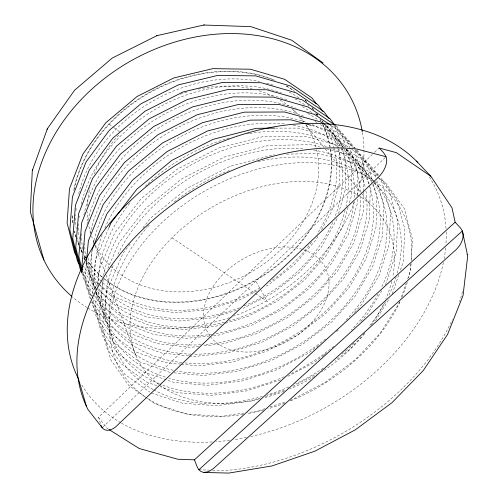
<?xml version="1.0" encoding="UTF-8"?>
<svg xmlns="http://www.w3.org/2000/svg" width="498" height="498" viewBox="0 0 498 498"><rect width="100%" height="100%" fill="white"/><g stroke="black" fill="none" stroke-linecap="round" stroke-linejoin="round"><path stroke-width="0.37" stroke-dasharray="2.49 1.87" d="M357.29 199.225L357.228 203.863L348.096 234.707L331.985 262.925L309.737 288.105L282.646 309.109L252.1 324.989L219.562 334.955L213.424 335.59M357.34 195.365L357.527 172.576L348.756 144.177L335.434 126.013M363.702 192.116L363.341 211.538L353.972 242.57L337.576 270.968L315.01 296.329L287.589 317.525L256.713 333.598L223.845 343.745L202.661 346.023M363.721 191.338L363.795 180.064L354.483 150.433M410.937 263.865L410.489 270.738L407.619 279.166M411.136 260.809L412.525 239.42L404.382 208.681L385.247 182.349L378.891 178.079M86.335 262.944L85.357 276.446L90.91 298.868M91.85 250.345L88.526 284.881L91.464 297.462M96.78 292.233L95.628 306.55L103.198 337.501L103.92 338.765L121.157 363.702L147.053 382.315L157.156 385.713M97.49 285.398L99.438 269.001L114.777 232.883L141.264 198.553L176.939 169.32L218.591 148.074L262.253 136.776L303.848 136.141L341.161 145.976L342.462 146.823M338.528 213.592L345.431 189.047L345.506 159.217L336.511 129.984L333.168 125.228M348.121 207.317L342.356 227.02L326.526 255.057L304.583 280.057L277.816 300.873L247.593 316.566L225.625 323.239M349.378 202.941L351.258 196.374L351.495 166.382L346.415 149.313M103.198 279.322L99.046 315.707L106.802 348.195L124.892 374.421L149.767 392.082M385.496 284.769L396.171 252.766L397.74 221.722L389.368 191.269L379.476 177.574M392.268 293.832L398.705 275.058M400.436 269.997L403.243 261.637L404.849 229.105L396.775 199.86L380.428 177.363M399.72 301.676L399.209 303.126L380.528 332.795L355.491 359.519L325.449 382.178M401.251 297.318L406.094 283.524M108.713 228.159L95.411 260.13L92.111 296.242M107.798 268.615L118.848 242.912L145.802 208.226L182.044 178.626L224.312 157.038L268.559 145.472L310.64 144.663L321.465 147.464M337.065 218.803L321.185 247.369L299.535 272.182L273.085 292.812L243.18 308.324M317.817 236.469L315.956 239.843L294.598 264.475L268.453 284.931L265.011 286.711M321.552 229.715L331.581 211.476L339.729 181.888L339.655 152.214L338.877 148.927M381.898 290.627L367.518 314.07L360.284 321.913M375.573 320.7L389.417 298.42M130.14 244.182L123.043 253.239L106.697 291.224L102.756 326.564L110.512 359.176L111.259 360.515L128.727 385.421L155.083 403.89L186.987 414.056L221.112 416.284L243.858 413.103M142.907 227.866L150.471 218.199L187.304 188.219L230.213 166.282L274.311 154.629M338.366 330.031L336.1 332.104M354.489 312.427L361.243 305.044L378.885 275.917L389.28 244.113L390.469 211.93L382.153 182.909L378.71 177.973M361.355 336.866L349.291 349.845L335.117 360.577M363.453 334.606L364.499 333.479M100.428 423.561L98.542 417.287L372.342 154.461M374.589 152.307L379.078 147.999M102.781 427.222L385.52 157.287M318.322 345.674L308.505 353.157L276.222 370.039L241.978 380.982L207.392 385.315L174.219 382.501L143.194 371.931L117.516 353.263L99.687 327.093L92.292 296.995M323.775 355.192L314.045 362.588L286.829 376.837M324.385 354.732L326.209 353.343M229.889 166.45L230.213 166.282M292.874 386.317L316.965 373.693M289.886 400.404L292.096 399.676L325.524 382.14M256.756 290.994L238.866 300.263L207.268 309.712L175.203 312.651L143.492 308.567L115.468 297.368L98.785 284.29M264.849 408.634L256.744 411.298L247.649 412.574M270.003 406.941L285.466 401.855M260.448 398.101L251.702 400.952L216.425 405.708L182.623 403.274L151.019 392.966M265.546 396.445L285.223 390.034M280.654 379.924L246.784 390.849L211.855 395.387L178.371 392.76L160.045 386.691M221.965 324.354L215.373 326.352L182.71 329.601L150.421 325.742L121.917 314.705L97.515 295.862L94.981 292.046M236.5 310.341L211.276 317.942L178.913 321.029L146.922 317.058L118.655 305.94L96.251 288.485M198.883 346.427L190.56 347.324L157.673 343.707L128.671 332.876L103.858 314.057L92.311 296.839M209.596 335.982L186.594 338.36L154.007 334.619L125.253 323.681L100.646 304.851L93.854 294.66M286.667 154.162L317.637 153.434L354.315 162.778L355.703 163.139L378.25 177.668M275.519 128.111L298.308 128.098L334.195 137.747L349.073 147.514M198.851 469.801L209.484 470.118M212.522 470.212L224.679 470.566A209.521 142.447 -29.8 0 0 452.421 319.523M173.995 372.834L203.035 375.48L237.285 371.352L271.173 360.608L303.095 343.944L331.556 322.156L355.118 296.223L372.716 266.442L382.557 235.672L383.697 204.921L376.855 180.687M180.606 364.113L165.268 362.538L135.755 351.924L110.519 333.168L93.618 308.25L91.644 301.856M181.365 364.187L198.783 365.881L232.703 361.94L266.243 351.401L297.81 334.936L325.91 313.354L349.135 287.607L366.136 258.854L375.996 227.43L376.936 196.828L373.307 183.793M188.481 355.865L161.427 353.014L132.169 342.282L107.145 323.495L91.221 299.877M189.246 355.939L194.625 356.493L228.221 352.74L261.425 342.4L292.643 326.134L320.401 304.745L343.29 279.191L359.979 250.612L369.591 219.388L370.219 187.74M170.173 372.492L139.428 361.803L113.974 343.085L96.27 316.958L92.205 300.462M326.688 148.821L348.326 154.436L376.5 172.7L379.968 176.74M311.86 125.496L327.416 129.748L355.062 147.987M108.408 429.158L107.095 428.336L98.542 417.287M346.371 149.369L370.3 165.124L379.015 176.952M351.663 149.213L363.129 156.864L378.256 177.35M326.57 125.776L349.347 140.99L355.746 149.63M331.537 125.807L342.73 133.364L353.219 147.501M171.966 237.826L254.634 293.011M255.275 293.44L267.476 301.583L261.052 290.365M109.286 124.201L113.444 127.276M114.061 127.725L120.205 132.263M95.653 288.018L94.458 287.085L83.564 270.588M98.174 283.804L91.47 278.513L83.353 266.162M293.689 110.22L296.627 113.818M299.074 116.812L303.481 122.209M305.928 125.21L361.716 193.56M362.202 194.158L370.524 204.348M334.544 125.963L342.556 136.994L346.185 148.591M336.275 125.932L352.211 147.371M356.207 150.247L368.283 166.824L372.436 180.842M355.043 149.966L361.61 159.086L369.118 184.067M357.06 150.06L374.459 173.578L375.99 177.724M91.887 296.204L86.534 288.087L82.836 273.253M93.425 294.025L83.452 278.942L82.158 273.769M82.749 273.607L94.564 291.411M90.356 298.601L89.696 297.468L83.409 272.151M207.143 196.231L207.386 196.66M256.14 281.787L260.672 289.705M93.375 240.839L93.917 242.296M95.267 245.944L105.794 274.367M106.062 275.095L135.755 355.267M331.556 126.087L338.64 148.192M429.307 176.977A202.543 142.49 -29.8 0 1 446.021 228.819M446.158 231.819A202.543 142.49 -29.8 0 1 445.884 244.792M445.623 247.88A202.543 142.49 -29.8 0 1 444.135 258.699M443.394 262.546A202.543 142.49 -29.8 0 1 250.201 436.653M246.423 437.462A202.543 142.49 -29.8 0 1 233.481 439.759M229.671 440.294A202.543 142.49 -29.8 0 1 216.07 441.695M212.347 441.931A202.543 142.49 -29.8 0 1 121.5 423.163M120.821 422.777A202.543 142.49 -29.8 0 1 80.969 383.485M462.518 291.616A209.521 142.447 -29.8 0 1 459.53 301.639M306.276 125.104A121.487 96.014 -29.8 0 1 316.429 148.796M316.604 149.537A121.487 96.014 -29.8 0 1 235.286 280.057A121.487 96.014 -29.8 0 1 95.274 245.028M93.979 242.246A121.487 96.014 -29.8 0 1 91.52 235.921M90.599 233.02A121.487 96.014 -29.8 0 1 88.775 225.513M88.134 221.654A121.487 96.014 -29.8 0 1 87.312 211.756M87.374 205.792A121.487 96.014 -29.8 0 1 90.007 187.453M94.284 173.895A121.487 96.014 -29.8 0 1 119.227 134.429M180.332 94.215A121.487 96.014 -29.8 0 1 188.493 91.601M198.266 89.142A121.487 96.014 -29.8 0 1 252.2 88.999M259.016 90.817A121.487 96.014 -29.8 0 1 272.506 96.021M280.193 100.142A121.487 96.014 -29.8 0 1 288.516 105.844M292.021 108.726A121.487 96.014 -29.8 0 1 298.146 114.658M300.742 117.603A121.487 96.014 -29.8 0 1 304.091 121.91M303.712 249.815A67.162 46.762 -29.8 0 1 307.515 326.769A67.162 46.762 -29.8 0 1 211.276 337.6M209.876 335.795A67.162 46.762 -29.8 0 1 225.594 271.784A67.162 46.762 -29.8 0 1 302.354 249.38M158.719 384.419A141.488 98.946 -29.8 0 1 229.074 198.322A141.488 98.946 -29.8 0 1 392.692 276.919M391.721 281.326A141.488 98.946 -29.8 0 1 385.769 299.068M383.479 304.141A141.488 98.946 -29.8 0 1 370.599 325.779M364.573 333.672A141.488 98.946 -29.8 0 1 321.77 371.931M314.612 376.413A141.488 98.946 -29.8 0 1 289.792 389M283.991 391.347A141.488 98.946 -29.8 0 1 264.668 397.647M258.723 399.122A141.488 98.946 -29.8 0 1 159.341 384.886M375.193 181.739A161.738 113.307 -29.8 0 1 411.454 260.454M411.136 263.554A161.738 113.307 -29.8 0 1 408.478 277.921M407.302 282.254A161.738 113.307 -29.8 0 1 402.179 296.696M399.981 301.67A161.738 113.307 -29.8 0 1 289.768 401.207M284.731 403.193A161.738 113.307 -29.8 0 1 267.887 408.833M263.467 410.066A161.738 113.307 -29.8 0 1 246.859 413.757M242.999 414.404A161.738 113.307 -29.8 0 1 146.126 397.547M145.484 397.105A161.738 113.307 -29.8 0 1 161.881 222.637A161.738 113.307 -29.8 0 1 374.558 181.316M325.157 126.094A137.267 107.699 -29.8 0 1 317.164 233.948M311.543 242.202A137.267 107.699 -29.8 0 1 269.848 281.781M260.074 287.844A137.267 107.699 -29.8 0 1 86.988 262.633M85.158 259.253A137.267 107.699 -29.8 0 1 84.137 257.186M82.288 253.015A137.267 107.699 -29.8 0 1 80.421 248.054M79.045 243.653A137.267 107.699 -29.8 0 1 77.557 237.608M76.194 229.049A137.267 107.699 -29.8 0 1 75.69 214.613M75.92 210.754A137.267 107.699 -29.8 0 1 76.206 207.641M78.665 193.635A137.267 107.699 -29.8 0 1 259.558 81.498M266.486 83.129A137.267 107.699 -29.8 0 1 273.919 85.395M289.301 92.049A137.267 107.699 -29.8 0 1 299.858 98.548M307.515 104.611A137.267 107.699 -29.8 0 1 309.152 106.093M316.709 114.036A137.267 107.699 -29.8 0 1 317.705 115.243M321.882 120.883A137.267 107.699 -29.8 0 1 322.741 122.172M326.875 126.511A138.923 108.06 -29.8 0 1 337.912 148.311M338.154 149.039A138.923 108.06 -29.8 0 1 334.7 217.458M332.664 222.394A138.923 108.06 -29.8 0 1 242.937 306.407M239.357 307.814A138.923 108.06 -29.8 0 1 100.266 285.497M98.287 283.194A138.923 108.06 -29.8 0 1 85.849 262.95M84.697 260.168A138.923 108.06 -29.8 0 1 83.639 257.317M82.226 252.922A138.923 108.06 -29.8 0 1 80.682 246.871M79.35 239.084A138.923 108.06 -29.8 0 1 78.659 223.758M79.064 217.539A138.923 108.06 -29.8 0 1 79.226 215.97M81.211 204.155A138.923 108.06 -29.8 0 1 281.171 92.802M295.003 98.872A138.923 108.06 -29.8 0 1 305.629 105.383M315.514 113.451A138.923 108.06 -29.8 0 1 317.226 115.1M326.887 126.019A140.623 108.408 -29.8 0 1 341.18 148.317M341.479 149.02A140.623 108.408 -29.8 0 1 345.973 206.527M345.095 210.249A140.623 108.408 -29.8 0 1 228.899 321.042M224.386 322.256A140.623 108.408 -29.8 0 1 97.664 287.153M97.216 286.524A140.623 108.408 -29.8 0 1 85.781 263.367M84.722 259.726A140.623 108.408 -29.8 0 1 83.988 256.763M82.581 249.174A140.623 108.408 -29.8 0 1 81.753 231.85M83.869 214.899A140.623 108.408 -29.8 0 1 288.323 100.31M302.249 106.616A140.623 108.408 -29.8 0 1 312.178 112.834M322.057 121.008A140.623 108.408 -29.8 0 1 323.712 122.639M344.018 148.809A142.366 108.745 -29.8 0 1 354.234 198.272M353.885 202.107A142.366 108.745 -29.8 0 1 215.049 333.747M211.992 334.245A142.366 108.745 -29.8 0 1 96.22 289.021M95.834 288.342A142.366 108.745 -29.8 0 1 86.615 263.436M85.7 258.076A142.366 108.745 -29.8 0 1 84.822 243.69M86.932 224.38A142.366 108.745 -29.8 0 1 296.341 108.29M307.552 113.413A142.366 108.745 -29.8 0 1 318.259 120.024M325.978 126.181A142.366 108.745 -29.8 0 1 343.657 148.149M346.004 149.163A144.152 109.068 -29.8 0 1 360.496 192.141M360.664 195.951A144.152 109.068 -29.8 0 1 203.856 344.541M200.781 344.747A144.152 109.068 -29.8 0 1 96.537 292.749M95.243 289.923A144.152 109.068 -29.8 0 1 88.102 258.008M90.076 234.104A144.152 109.068 -29.8 0 1 304.583 116.52M314.954 121.45A144.152 109.068 -29.8 0 1 316.989 122.589M320.301 124.593A144.152 109.068 -29.8 0 1 344.23 146.661M346.851 149.425A145.982 109.367 -29.8 0 1 365.358 187.839M365.899 190.883A145.982 109.367 -29.8 0 1 194.201 354.184M191.089 354.128A145.982 109.367 -29.8 0 1 95.379 290.944M95.155 290.216A145.982 109.367 -29.8 0 1 92.416 249.33M93.188 244.699A145.982 109.367 -29.8 0 1 307.372 122.751M312.196 124.649A145.982 109.367 -29.8 0 1 344.778 147.097M345.905 149.462A147.862 109.647 -29.8 0 1 345.537 288.958A147.862 109.647 -29.8 0 1 185.082 362.949M181.994 362.619A147.862 109.647 -29.8 0 1 96.456 291.629M95.902 288.535A147.862 109.647 -29.8 0 1 102.264 234.477M104.873 228.084A147.862 109.647 -29.8 0 1 286.232 124.127M293.353 125.16A147.862 109.647 -29.8 0 1 343.11 147.047M341.255 148.74A149.786 109.902 -29.8 0 1 372.367 183.93M372.691 184.634A149.786 109.902 -29.8 0 1 332.222 319.106A149.786 109.902 -29.8 0 1 176.858 370.979M173.236 370.257A149.786 109.902 -29.8 0 1 98.405 289.736M98.237 285.342A149.786 109.902 -29.8 0 1 131.074 201.634M145.304 186.258A149.786 109.902 -29.8 0 1 147.514 184.167M148.074 183.644A149.786 109.902 -29.8 0 1 229.609 137.915M246.821 133.943A149.786 109.902 -29.8 0 1 249.037 133.564M249.778 133.439A149.786 109.902 -29.8 0 1 338.596 147.091M374.266 182.834A151.766 110.139 -29.8 0 1 344.772 321.447M325.574 338.976A151.766 110.139 -29.8 0 1 169.04 378.262M165.336 377.16A151.766 110.139 -29.8 0 1 102.831 280.113M103.603 275.4A151.766 110.139 -29.8 0 1 327.242 146.786M332.751 148.908A151.766 110.139 -29.8 0 1 373.849 182.181M313.696 150.047A153.801 110.344 -29.8 0 1 381.225 287.969M378.063 294.044A153.801 110.344 -29.8 0 1 351.364 330.081M333.772 346.371A153.801 110.344 -29.8 0 1 289.805 374.185M284.159 376.756A153.801 110.344 -29.8 0 1 160.014 384.12M159.31 383.834A153.801 110.344 -29.8 0 1 113.581 264.264M117.926 254.285A153.801 110.344 -29.8 0 1 303.543 148.765M374.241 182.791A155.886 110.525 -29.8 0 1 397.049 273.844M396.171 276.801A155.886 110.525 -29.8 0 1 388.963 295.065M385.564 301.707A155.886 110.525 -29.8 0 1 368.489 327.142M354.103 343.01A155.886 110.525 -29.8 0 1 347.38 349.347M346.82 349.851A155.886 110.525 -29.8 0 1 342.244 353.829M323.19 368.165A155.886 110.525 -29.8 0 1 295.731 383.796M288.747 386.983A155.886 110.525 -29.8 0 1 267.594 394.877M262.384 396.433A155.886 110.525 -29.8 0 1 153.77 389.934M153.085 389.56A155.886 110.525 -29.8 0 1 147.165 227.43M147.688 226.839A155.886 110.525 -29.8 0 1 150.34 223.913M174.319 201.889A155.886 110.525 -29.8 0 1 229.609 170.403M258.001 161.645A155.886 110.525 -29.8 0 1 373.699 182.312M320.289 119.645A136.247 107.798 -29.8 0 1 321.023 120.977M322.76 124.344A136.247 107.798 -29.8 0 1 330.112 146.717M330.498 148.952A136.247 107.798 -29.8 0 1 254.721 281.009A136.247 107.798 -29.8 0 1 102.887 277.828M102.308 277.33A136.247 107.798 -29.8 0 1 87.604 261.014M85.482 257.808A136.247 107.798 -29.8 0 1 83.894 255.175M82.033 251.807A136.247 107.798 -29.8 0 1 79.699 246.958M79.095 245.57A136.247 107.798 -29.8 0 1 77.19 240.64M75.995 236.998A136.247 107.798 -29.8 0 1 74.401 230.997M72.876 222.488A136.247 107.798 -29.8 0 1 72.191 214.812M74.196 189.383A136.247 107.798 -29.8 0 1 274.442 80.334M286.151 86.011A136.247 107.798 -29.8 0 1 293.994 90.96M305 100.005A136.247 107.798 -29.8 0 1 307.235 102.233M311.953 107.518A136.247 107.798 -29.8 0 1 313.416 109.355M316.628 113.768A136.247 107.798 -29.8 0 1 317.487 115.057M319.965 119.271A136.153 107.773 -29.8 0 1 320.706 120.597M322.766 124.649A136.153 107.773 -29.8 0 1 267.756 272.225A136.153 107.773 -29.8 0 1 102.719 277.355M102.134 276.857A136.153 107.773 -29.8 0 1 87.878 261.17M85.731 257.989A136.153 107.773 -29.8 0 1 84.118 255.374M82.232 252.019A136.153 107.773 -29.8 0 1 80.172 247.892M78.933 245.103A136.153 107.773 -29.8 0 1 77.283 240.889M76.057 237.266A136.153 107.773 -29.8 0 1 74.414 231.296M72.82 222.805A136.153 107.773 -29.8 0 1 72.11 215.833M73.723 190.497A136.153 107.773 -29.8 0 1 274.821 80.246M286.512 86.023A136.153 107.773 -29.8 0 1 294.922 91.47M305.249 100.179A136.153 107.773 -29.8 0 1 306.363 101.293M312.128 107.749A136.153 107.773 -29.8 0 1 313.578 109.597M316.74 114.036A136.153 107.773 -29.8 0 1 317.587 115.324M362.42 132.536A173.64 137.84 -29.8 0 1 356.462 196.349M354.632 201.497A173.64 137.84 -29.8 0 1 233.73 316.13M229.329 317.687A173.64 137.84 -29.8 0 1 87.835 308.038M87.181 307.639A173.64 137.84 -29.8 0 1 72.291 296.808"/><path stroke-width="0.75" d="M156.945 35.651L112.28 58.042L74.557 90.25L47.36 128.733L32.289 170.677L30.334 211.849L43.917 260.006M81.965 265.683L85.027 231.551L99.6 195.515L124.388 162.547L157.947 134.709L197.301 114.721L238.766 104.399L279.496 104.555L314.4 114.378L330.902 125.384M86.335 262.944L88.395 240.82L103.235 204.466L128.428 171.163L162.491 142.994L202.4 122.707L244.394 112.15L284.588 111.988L320.818 121.96L325.929 125.347M32.289 170.677L32.613 169.774M47.105 129.436L47.36 128.733M92.23 249.218L106.977 213.673L132.586 180.033L167.166 151.517L207.641 130.918L250.177 120.124L290.826 119.813L311.119 125.291M109.012 227.443L110.817 223.141L136.863 189.159L171.984 160.288L213.038 139.372L256.128 128.328L274.747 128.117M109.062 429.575L139.272 448.549L177.879 459.243L194.419 459.841L455.141 222.208L451.997 207.847L430.807 176.236L416.396 161.066M467.498 254.416L467.547 257.379L463.04 295.532L447.553 334.463L423.119 370.742L392.013 402.633L355.373 429.799L314.829 451.207L272.057 465.923L228.831 473.088L203.881 472.428L201.105 471.612L198.851 469.801L462.356 230.96L460.563 228.096L455.141 222.208M203.782 25.031L250.78 26.631L291.704 40.214L323.096 62.991M156.689 35.713L204.354 24.9M203.881 472.428L208.631 471.643L213.399 468.568L455.682 250.002C460.775 245.358 464.802 237.919 462.356 230.96L467.043 252.972A209.521 142.447 -29.8 0 1 467.093 254.453M386.087 156.752L357.29 149.12A209.521 142.447 -29.8 0 0 142.148 230.076A209.521 142.447 -29.8 0 0 87.953 409.474L102.221 427.757C106.118 432.737 113.314 429.481 116.868 425.759L378.107 177.512C382.265 173.472 385.626 168.324 386.535 162.516C387.861 156.44 382.974 151.828 379.078 147.999L396.42 152.681L430.807 176.236M335.266 125.166L308.15 107.002L273.564 97.129L233.301 96.855L192.353 106.958L153.527 126.654L120.46 154.162L96.064 186.806L81.753 222.531L78.815 256.451L82.469 271.771M328.966 118.48L323.856 111.62L296.129 92.809L261.263 82.736L222.793 82.375L182.841 92.062L145.043 111.197L112.915 138.064L89.273 170.079L75.459 205.188L72.752 238.691L80.439 270.016M322.972 111.564L317.873 104.736L290.346 85.98L255.804 75.889L217.751 75.416L178.272 84.903L140.971 103.777L109.292 130.339L86.005 162.043L72.428 196.847L69.832 230.144L77.507 261.313L79.369 264.239M316.199 103.578L312.041 98.013L284.707 79.325L250.488 69.222L212.833 68.643L173.827 77.937L137.006 96.55L105.763 122.807L82.824 154.212L69.477 188.723L67.099 222.917L74.638 252.816L76.518 255.767M334.986 125.403L329.987 118.686L302.062 99.812L266.86 89.758L227.978 89.516L187.528 99.407L149.226 118.823L116.638 146.001L92.622 178.334L78.566 213.748L75.746 247.456L81.971 273.029M198.851 469.801L197.276 467.124L194.419 459.841M81.062 271.068L81.909 272.338M102.221 427.757L101.044 425.46M86.465 406.499L78.379 378.654A202.543 142.49 -29.8 0 1 174.113 166.313A202.543 142.49 -29.8 0 1 417.511 162.205M82.114 266.94L82.855 269.916M71.712 296.31A173.64 137.84 -29.8 0 1 130.868 60.905A173.64 137.84 -29.8 0 1 362.289 131.771"/></g></svg>
